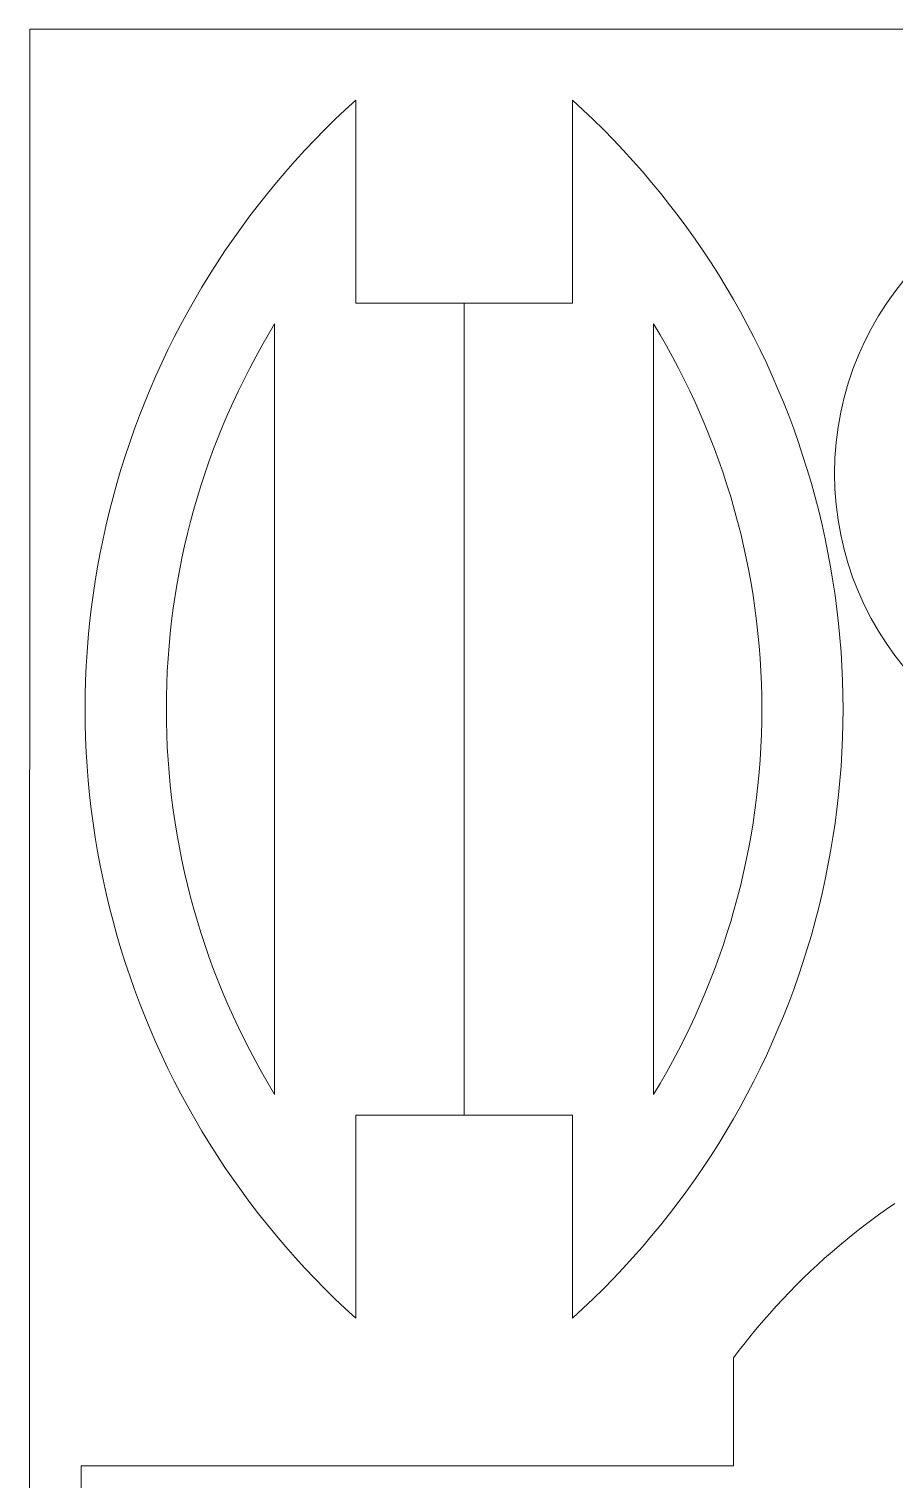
# Model space of a CAD drawing. Header units: inches. Extents: x -487 to 78, y 105 to 340.
# Drawn here: x -391.19 to -366.44, y 298.91 to 340.39 of the extents above; entities that cross this region are included whole.
import ezdxf

# ---------------------------------------------------------------- set-up
doc = ezdxf.new("R2010")
doc.units = ezdxf.units.IN
doc.header["$MEASUREMENT"] = 0
doc.layers.add('Capa 1', color=7, linetype='Continuous')
doc.layers.add('Capa 3', color=150, linetype='Continuous')

msp = doc.modelspace()

# ---------------------------------------------------------------- linework, layer by layer
at = {"layer": 'Capa 1', "color": 28, "lineweight": 9, "true_color": 0x11100b}
for points in [[(-378.739, 309.315), (-381.837, 309.315), (-381.837, 303.507), (-382.138, 303.784), (-382.434, 304.066), (-382.726, 304.353), (-383.012, 304.645), (-383.293, 304.942), (-383.569, 305.244), (-383.84, 305.551), (-384.105, 305.862), (-384.365, 306.178), (-384.62, 306.498), (-384.868, 306.823), (-385.111, 307.152), (-385.348, 307.485), (-385.58, 307.823), (-385.805, 308.164), (-386.025, 308.509), (-386.238, 308.858), (-386.445, 309.211), (-386.647, 309.567), (-386.842, 309.927), (-387.03, 310.29), (-387.212, 310.656), (-387.388, 311.025), (-387.558, 311.398), (-387.72, 311.773), (-387.877, 312.151), (-388.026, 312.532), (-388.169, 312.915), (-388.306, 313.301), (-388.435, 313.689), (-388.558, 314.079), (-388.674, 314.471), (-388.783, 314.865), (-388.886, 315.261), (-388.981, 315.659), (-389.069, 316.058), (-389.151, 316.459), (-389.225, 316.861), (-389.293, 317.265), (-389.353, 317.669), (-389.406, 318.075), (-389.453, 318.481), (-389.492, 318.889), (-389.524, 319.296), (-389.549, 319.705), (-389.567, 320.113), (-389.577, 320.522), (-389.581, 320.931), (-389.577, 321.34), (-389.567, 321.749), (-389.549, 322.158), (-389.524, 322.566), (-389.492, 322.974), (-389.453, 323.381), (-389.406, 323.788), (-389.353, 324.193), (-389.293, 324.598), (-389.225, 325.001), (-389.151, 325.404), (-389.069, 325.804), (-388.981, 326.204), (-388.886, 326.602), (-388.783, 326.998), (-388.674, 327.392), (-388.558, 327.784), (-388.435, 328.174), (-388.306, 328.562), (-388.169, 328.948), (-388.026, 329.331), (-387.877, 329.712), (-387.72, 330.09), (-387.558, 330.465), (-387.388, 330.837), (-387.212, 331.207), (-387.03, 331.573), (-386.842, 331.936), (-386.647, 332.296), (-386.445, 332.652), (-386.238, 333.004), (-386.025, 333.353), (-385.805, 333.698), (-385.58, 334.04), (-385.348, 334.377), (-385.111, 334.71), (-384.868, 335.04), (-384.62, 335.364), (-384.365, 335.685), (-384.105, 336), (-383.84, 336.312), (-383.569, 336.619), (-383.293, 336.92), (-383.012, 337.218), (-382.726, 337.51), (-382.434, 337.797), (-382.138, 338.079), (-381.837, 338.355), (-381.837, 332.547), (-378.739, 332.547)], [(-375.642, 332.547), (-378.739, 332.547), (-378.739, 320.931), (-378.739, 309.315), (-375.642, 309.315), (-375.642, 303.507), (-375.34, 303.784), (-375.044, 304.066), (-374.753, 304.353), (-374.466, 304.645), (-374.185, 304.942), (-373.909, 305.244), (-373.638, 305.551), (-373.373, 305.862), (-373.113, 306.178), (-372.859, 306.498), (-372.61, 306.823), (-372.367, 307.152), (-372.13, 307.485), (-371.899, 307.823), (-371.673, 308.164), (-371.454, 308.509), (-371.24, 308.858), (-371.033, 309.211), (-370.832, 309.567), (-370.637, 309.927), (-370.448, 310.29), (-370.266, 310.656), (-370.09, 311.025), (-369.921, 311.398), (-369.758, 311.773), (-369.602, 312.151), (-369.452, 312.532), (-369.309, 312.915), (-369.173, 313.301), (-369.043, 313.689), (-368.92, 314.079), (-368.804, 314.471), (-368.695, 314.865), (-368.593, 315.261), (-368.497, 315.659), (-368.409, 316.058), (-368.328, 316.459), (-368.253, 316.861), (-368.186, 317.265), (-368.125, 317.669), (-368.072, 318.075), (-368.026, 318.481), (-367.987, 318.889), (-367.955, 319.296), (-367.93, 319.705), (-367.912, 320.113), (-367.901, 320.522), (-367.898, 320.931), (-367.901, 321.34), (-367.912, 321.749), (-367.93, 322.158), (-367.955, 322.566), (-367.987, 322.974), (-368.026, 323.381), (-368.072, 323.788), (-368.125, 324.193), (-368.186, 324.598), (-368.253, 325.001), (-368.328, 325.404), (-368.409, 325.804), (-368.497, 326.204), (-368.593, 326.602), (-368.695, 326.998), (-368.804, 327.392), (-368.92, 327.784), (-369.043, 328.174), (-369.173, 328.562), (-369.309, 328.948), (-369.452, 329.331), (-369.602, 329.712), (-369.758, 330.09), (-369.921, 330.465), (-370.09, 330.837), (-370.266, 331.207), (-370.448, 331.573), (-370.637, 331.936), (-370.832, 332.296), (-371.033, 332.652), (-371.24, 333.004), (-371.454, 333.353), (-371.673, 333.698), (-371.899, 334.04), (-372.13, 334.377), (-372.367, 334.71), (-372.61, 335.04), (-372.859, 335.364), (-373.113, 335.685), (-373.373, 336.001), (-373.638, 336.312), (-373.909, 336.619), (-374.185, 336.92), (-374.466, 337.218), (-374.753, 337.51), (-375.044, 337.797), (-375.34, 338.079), (-375.642, 338.355), (-375.642, 332.547)], [(-384.16, 331.951), (-384.346, 331.64), (-384.527, 331.327), (-384.702, 331.01), (-384.872, 330.69), (-385.036, 330.367), (-385.195, 330.041), (-385.348, 329.713), (-385.496, 329.382), (-385.638, 329.049), (-385.774, 328.713), (-385.904, 328.375), (-386.029, 328.035), (-386.148, 327.693), (-386.261, 327.349), (-386.367, 327.003), (-386.468, 326.655), (-386.563, 326.305), (-386.653, 325.954), (-386.735, 325.602), (-386.813, 325.248), (-386.883, 324.892), (-386.948, 324.536), (-387.007, 324.179), (-387.059, 323.82), (-387.106, 323.461), (-387.146, 323.101), (-387.18, 322.74), (-387.208, 322.379), (-387.23, 322.018), (-387.245, 321.656), (-387.255, 321.294), (-387.258, 320.931), (-387.255, 320.569), (-387.245, 320.207), (-387.23, 319.845), (-387.208, 319.483), (-387.18, 319.122), (-387.146, 318.762), (-387.106, 318.402), (-387.059, 318.043), (-387.007, 317.684), (-386.948, 317.327), (-386.883, 316.97), (-386.812, 316.615), (-386.735, 316.261), (-386.653, 315.909), (-386.563, 315.557), (-386.468, 315.208), (-386.367, 314.86), (-386.261, 314.514), (-386.148, 314.17), (-386.029, 313.828), (-385.904, 313.488), (-385.774, 313.15), (-385.638, 312.814), (-385.496, 312.48), (-385.348, 312.15), (-385.195, 311.821), (-385.036, 311.496), (-384.872, 311.173), (-384.702, 310.853), (-384.527, 310.536), (-384.346, 310.222), (-384.16, 309.911), (-384.16, 320.931), (-384.16, 331.951)], [(-373.318, 331.951), (-373.132, 331.64), (-372.952, 331.327), (-372.776, 331.01), (-372.606, 330.69), (-372.442, 330.367), (-372.283, 330.041), (-372.13, 329.713), (-371.982, 329.382), (-371.841, 329.049), (-371.704, 328.713), (-371.574, 328.375), (-371.449, 328.035), (-371.331, 327.693), (-371.218, 327.349), (-371.111, 327.003), (-371.01, 326.655), (-370.915, 326.305), (-370.826, 325.954), (-370.743, 325.602), (-370.666, 325.248), (-370.595, 324.892), (-370.53, 324.536), (-370.472, 324.179), (-370.419, 323.82), (-370.373, 323.461), (-370.332, 323.101), (-370.298, 322.74), (-370.27, 322.379), (-370.249, 322.018), (-370.233, 321.656), (-370.224, 321.294), (-370.221, 320.931), (-370.224, 320.569), (-370.233, 320.207), (-370.249, 319.845), (-370.27, 319.483), (-370.298, 319.123), (-370.332, 318.762), (-370.373, 318.402), (-370.419, 318.043), (-370.472, 317.684), (-370.53, 317.327), (-370.595, 316.97), (-370.666, 316.615), (-370.743, 316.261), (-370.826, 315.909), (-370.915, 315.557), (-371.01, 315.208), (-371.111, 314.86), (-371.218, 314.514), (-371.331, 314.17), (-371.449, 313.828), (-371.574, 313.488), (-371.704, 313.15), (-371.841, 312.814), (-371.982, 312.48), (-372.13, 312.15), (-372.283, 311.821), (-372.442, 311.496), (-372.606, 311.173), (-372.776, 310.853), (-372.952, 310.536), (-373.132, 310.222), (-373.318, 309.911), (-373.318, 320.931), (-373.318, 331.951)], [(-366.418, 306.791), (-366.652, 306.629), (-366.884, 306.464), (-367.112, 306.296), (-367.338, 306.125), (-367.561, 305.951), (-367.781, 305.773), (-367.998, 305.593), (-368.212, 305.41), (-368.423, 305.224), (-368.631, 305.036), (-368.836, 304.845), (-369.037, 304.651), (-369.236, 304.455), (-369.431, 304.257), (-369.622, 304.056), (-369.81, 303.853), (-369.995, 303.648), (-370.176, 303.441), (-370.354, 303.232), (-370.529, 303.021), (-370.7, 302.809), (-370.867, 302.594), (-371.031, 302.378), (-371.031, 299.281), (-389.694, 299.281), (-389.694, 291.537)]]:
    msp.add_lwpolyline(points, dxfattribs=at)
msp.add_open_spline([(-350.749, 327.671), (-350.749, 332.474), (-354.642, 336.367), (-359.445, 336.367), (-364.247, 336.367), (-368.14, 332.474), (-368.14, 327.671), (-368.14, 322.869), (-364.247, 318.976), (-359.445, 318.976), (-354.642, 318.976), (-350.749, 322.869), (-350.749, 327.671), (-350.749, 327.671), (-350.749, 327.671), (-350.749, 327.671)], degree=3, knots=[0, 0, 0, 0, 1, 1, 1, 2, 2, 2, 3, 3, 3, 4, 4, 4, 5, 5, 5, 5], dxfattribs=at)
at = {"layer": 'Capa 3', "lineweight": 0}
msp.add_lwpolyline([(-391.165, 340.389), (78.122, 340.389), (78.122, 104.667), (-391.188, 104.712), (-391.165, 340.389)], dxfattribs=at)

doc.saveas('drawing.dxf')
